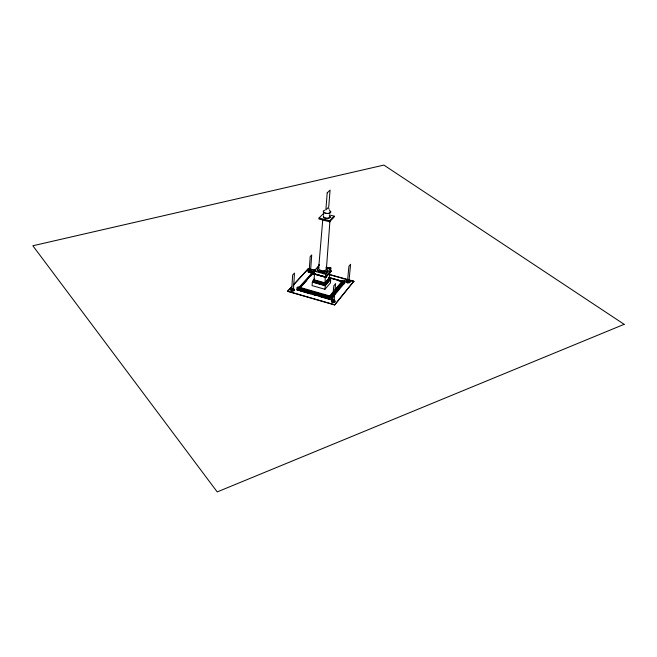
<?xml version="1.0" encoding="UTF-8"?>
<svg xmlns="http://www.w3.org/2000/svg" width="657" height="657" viewBox="0 0 657 657"><rect width="100%" height="100%" fill="white"/><g stroke="black" fill="none" stroke-linecap="round" stroke-linejoin="round"><path stroke-width="0.99" d="M329.141 274.388L353.819 281.27L334.627 304.955L287.569 291.347L291.749 286.649M291.823 291.01L293.334 288.645L293.474 289.179L294.492 273.082L292.636 275.094L291.626 291.223L292.8 289.926M331.185 296.668L342.913 282.617L343.726 282.847L331.309 298.344L331.719 298.459L331.884 296.545L297.974 286.838L297.046 287.856L296.907 289.951L299.19 290.419M310.966 274.306L311.106 272.441L311.985 271.472L313.964 272.031L299.083 288.439L298.951 290.345L300.011 287.413M293.819 284.58L308.412 268.606L315.803 270.643L316.165 271.628M311.369 274.421L311.41 273.788L313.044 273.616L313.093 273L311.106 272.441M324.952 289.285L325.24 285.754L330.717 279.397L330.422 282.896L324.952 289.285L312.091 285.623L312.346 282.099L314.572 279.595M312.97 273.665L325.913 277.492L331.432 271.012L330.553 271.136L325.576 276.819L312.97 273.665L325.929 277.295L325.272 276.843L324.969 284.317L329.929 278.576L330.011 277.624L329.362 277.533L324.788 282.797L314.062 279.775L313.373 280.063L313.299 281.015M314.317 279.595L313.011 281.056L312.937 282.017L325.001 285.434L330.143 279.48L330.225 278.535L325.084 284.473L325.001 285.434M314.062 279.775L314.506 273.829L312.962 273.862L314.21 272.483M326.389 269.198L329.929 221.113M323.523 214.453L323.605 213.435L319.047 217.984L318.974 219.011L329.576 221.77L334.052 217.163L334.134 216.145L329.346 214.913M329.576 221.77L329.666 220.744L334.134 216.145M326.669 273.304L326.537 272.671L325.847 273.443L325.56 277.016L313.841 273.731L314.112 270.175L314.687 269.542L314.884 270.109M328.722 268.081L329.247 267.383L330.832 267.826L330.537 271.333L326.184 276.301M318.661 268.163L322.727 220.185M329.362 277.533L329.773 272.606M333.723 291.273L328.927 296.997L328.763 298.919L329.403 297.005L299.6 288.456M331.432 271.012L329.855 271.62M299.97 288.045L329.757 296.578L329.806 295.946M331.884 296.545L331.005 297.596L330.824 299.707L319.318 296.397M334.627 304.955L353.819 281.27M342.157 281.771L342.215 281.147M342.913 282.617L342.97 282.001L338.281 280.679M335.029 289.721L343.044 280.161L345.073 280.728L344.243 281.713L344.071 283.594L343.668 283.487M345.073 280.728L344.884 282.789L343.603 284.325M347.512 282.715L348.916 280.317L349.015 280.728L350.583 264.245L348.9 266.413L347.348 282.937L348.407 281.533M318.243 266.413L319.203 264.615L319.138 265.428L314.046 271.037L325.782 274.306L330.767 268.647L325.946 267.317M329.847 269.69L330.832 267.826M333 301.933L334.109 300.454L335.587 283.553L333.781 285.885L332.311 302.836L333.928 300.035L333.871 300.783A1.815 0.969 5 0 1 334.282 300.931M331.358 297.687L343.726 282.847M344.9 282.6L330.841 299.518L296.923 289.762M331.465 298.943L332.746 297.399M330.586 296.816L333.189 293.695M334.495 292.143L342.97 282.001M329.757 296.578L333.674 291.905M334.98 290.345L342.494 281.368L329.888 277.845M323.679 273.723L324.287 273.008L325.847 273.443M330.011 277.624L325.043 283.356L313.373 280.063L314.637 278.642M300.651 287.29L306.852 280.449M310.983 275.891L314.227 272.285M298.992 287.446L311.41 273.788M309.192 276.433L311.172 274.256M299.157 287.815L312.247 273.394M293.137 285.146L308.412 268.606M287.569 291.347L291.733 286.838M309.127 271.546L310.638 269.912M319.047 217.984L329.666 220.744M353.868 281.377L348.653 280.005L353.803 281.459M308.396 268.795L314.309 270.446M329.075 274.56L346.797 279.504M328.623 277.344L344.243 281.713M329.206 277.796L342.765 281.598M314.506 273.829L319.401 275.201M313.011 281.056L325.084 284.473M312.346 282.099L325.24 285.754M297.046 287.856L299.083 288.439M328.927 296.997L331.005 297.596M299.551 289.08L329.346 297.637M299.181 289.491L328.993 298.056M299.14 290.139L328.943 298.705M300.142 290.879L310.687 293.917M312.609 294.467L315.483 295.297M287.577 291.158L334.651 304.758M328.582 208.565L329.379 209.189M325.576 276.819L325.929 277.295M334.627 301.128A1.815 0.969 5 0 1 334.347 302.475A1.815 0.969 5 0 1 331.81 302.163A1.815 0.969 5 0 1 332.081 300.816M333.477 299.945A1.815 0.969 5 0 1 334.906 301.423A1.815 0.969 5 0 1 331.974 301.489A1.815 0.969 5 0 1 332.549 299.962M349.935 281.533A1.938 0.994 5.5 0 1 349.278 282.732A1.938 0.994 5.5 0 1 346.814 282.436A1.938 0.994 5.5 0 1 346.617 281.139M347.381 280.868A1.938 0.994 5.5 0 1 347.865 280.826M310.991 270.799A1.848 0.936 4.1 0 1 311.402 272.047A1.848 0.936 4.1 0 1 309.069 272.285L310.58 270.651L311.722 254.949L310.203 256.55L309.061 272.474A1.848 0.936 4.1 0 1 308.388 270.98M293.991 289.721A1.766 0.928 3.5 0 1 293.58 291.002A1.766 0.928 3.5 0 1 291.117 290.673A1.766 0.928 3.5 0 1 291.536 289.4M292.891 288.554A1.766 0.928 3.5 0 1 294.131 289.975A1.766 0.928 3.5 0 1 291.256 290A1.766 0.928 3.5 0 1 291.987 288.554M327.736 270.544A5.371 2.71 4.5 0 1 325.642 272.212M324.418 272.491A5.371 2.71 4.5 0 1 317.109 269.838M326.792 267.506A5.371 2.71 4.5 0 1 326.077 271.119A5.371 2.71 4.5 0 1 318.826 270.643A5.371 2.71 4.5 0 1 318.317 266.947M329.395 216.588A4.673 2.143 4.5 0 1 330.849 217.566M326.151 268.163A3.917 1.979 4.5 0 1 322.464 270.659A3.917 1.979 4.5 0 1 318.941 267.686M329.658 216.695A3.277 1.495 4.5 0 1 326.595 218.567A3.277 1.495 4.5 0 1 323.63 216.293M329.28 215.816A3.277 1.495 4.5 0 1 329.058 217.73A3.277 1.495 4.5 0 1 324.878 217.705A3.277 1.495 4.5 0 1 323.663 215.775M325.059 220.054A3.638 1.667 4.5 0 1 324.246 219.783M330.069 211.579A3.285 1.486 4.5 0 1 327.851 213.443A3.285 1.486 4.5 0 1 323.778 211.915M329.387 210.527A3.811 1.725 4.5 0 1 329.822 213.098A3.811 1.725 4.5 0 1 324.221 212.712A3.811 1.725 4.5 0 1 324.78 210.215M327.202 192.854L325.864 209.912L328.714 207.07L330.077 190.087L327.202 192.854M624.15 324.328L217.221 491.912L32.85 245.767L383.877 165.088L624.15 324.328M347.126 281.943A1.938 0.994 5.5 0 0 350.165 281.434A1.938 0.994 5.5 0 0 347.438 280.243A1.938 0.994 5.5 0 0 347.126 281.943M308.716 271.398A1.848 0.936 4.1 0 0 311.705 270.98A1.848 0.936 4.1 0 0 309.225 269.822A1.848 0.936 4.1 0 0 308.716 271.398"/></g></svg>
